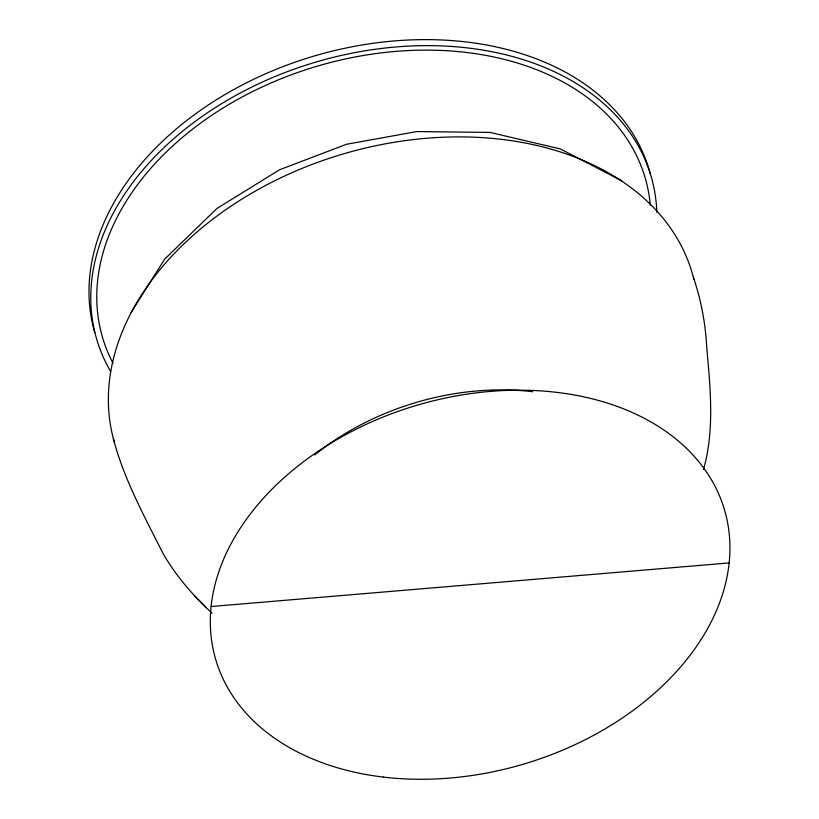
<?xml version="1.0" encoding="UTF-8"?>
<svg xmlns="http://www.w3.org/2000/svg" width="819" height="819" viewBox="0 0 819 819"><rect width="100%" height="100%" fill="white"/><g stroke="black" fill="none" stroke-linecap="round" stroke-linejoin="round"><path stroke-width="1.23" d="M703.541 469.471C714.772 429.473 710.268 387.622 706.705 346.908C705.476 323.136 700.982 299.59 693.304 277.047M131.101 312.448L164.773 259.009L217.025 208.415L279.474 169.809L346.498 144.267L416.891 131.562L490.059 132.422L560.298 148.925L621.856 180.835M211.087 606.531L729.145 562.929M113.339 438.472C123.853 479.269 144.523 516.513 163.268 553.951C176.218 576.218 193.212 595.771 212.08 613.196M194.205 595.515L206.542 607.79M114.332 442.086A301.044 212.5 -16.4 0 1 348.525 152.416A301.044 212.5 -16.4 0 1 693.918 279.484M112.961 363.175A282.801 199.621 -16.4 0 1 317.537 66.083A282.801 199.621 -16.4 0 1 650.327 205.119M110.688 371.55A288.912 203.931 -16.4 0 1 317.209 61.681A288.912 203.931 -16.4 0 1 656.818 212.244M94.769 332.678A288.912 203.931 -16.4 0 1 317.731 54.996A288.912 203.931 -16.4 0 1 650.368 174.119M314.67 454.985A220.895 155.927 -16.4 0 1 532.585 391.697M383.548 777.108A265.172 187.182 -16.4 0 0 725.552 513.636A265.172 187.182 -16.4 0 0 301.259 463.441A265.172 187.182 -16.4 0 0 383.548 777.108"/></g></svg>
